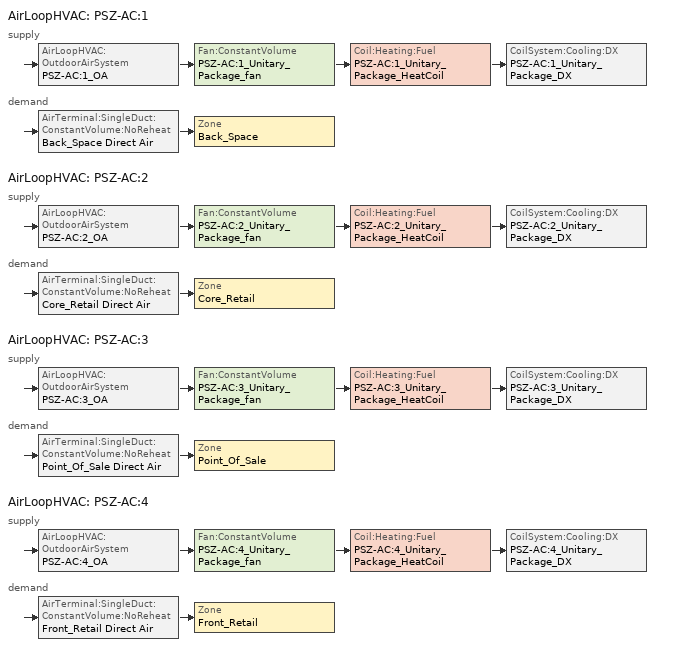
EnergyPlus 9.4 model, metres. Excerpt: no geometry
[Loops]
AirLoopHVAC 'PSZ-AC:1'
 supply: AirLoopHVAC:OutdoorAirSystem 'PSZ-AC:1_OA' > Fan:ConstantVolume 'PSZ-AC:1_Unitary_Package_fan' > Coil:Heating:Fuel 'PSZ-AC:1_Unitary_Package_HeatCoil' > CoilSystem:Cooling:DX 'PSZ-AC:1_Unitary_Package_DX'
 demand: AirTerminal:SingleDuct:ConstantVolume:NoReheat 'Back_Space Direct Air' > Zone 'Back_Space'
AirLoopHVAC 'PSZ-AC:2'
 supply: AirLoopHVAC:OutdoorAirSystem 'PSZ-AC:2_OA' > Fan:ConstantVolume 'PSZ-AC:2_Unitary_Package_fan' > Coil:Heating:Fuel 'PSZ-AC:2_Unitary_Package_HeatCoil' > CoilSystem:Cooling:DX 'PSZ-AC:2_Unitary_Package_DX'
 demand: AirTerminal:SingleDuct:ConstantVolume:NoReheat 'Core_Retail Direct Air' > Zone 'Core_Retail'
AirLoopHVAC 'PSZ-AC:3'
 supply: AirLoopHVAC:OutdoorAirSystem 'PSZ-AC:3_OA' > Fan:ConstantVolume 'PSZ-AC:3_Unitary_Package_fan' > Coil:Heating:Fuel 'PSZ-AC:3_Unitary_Package_HeatCoil' > CoilSystem:Cooling:DX 'PSZ-AC:3_Unitary_Package_DX'
 demand: AirTerminal:SingleDuct:ConstantVolume:NoReheat 'Point_Of_Sale Direct Air' > Zone 'Point_Of_Sale'
AirLoopHVAC 'PSZ-AC:4'
 supply: AirLoopHVAC:OutdoorAirSystem 'PSZ-AC:4_OA' > Fan:ConstantVolume 'PSZ-AC:4_Unitary_Package_fan' > Coil:Heating:Fuel 'PSZ-AC:4_Unitary_Package_HeatCoil' > CoilSystem:Cooling:DX 'PSZ-AC:4_Unitary_Package_DX'
 demand: AirTerminal:SingleDuct:ConstantVolume:NoReheat 'Front_Retail Direct Air' > Zone 'Front_Retail'
[AirLoopHVAC] Design supply air flow rate=Autosize
PSZ-AC:1; PSZ-AC:2; PSZ-AC:3; PSZ-AC:4
[AirTerminal:SingleDuct:ConstantVolume:NoReheat] Availability schedule=ALWAYS_ON; Maximum air flow rate=Autosize
Back_Space Direct Air; Core_Retail Direct Air; Front_Retail Direct Air; Point_Of_Sale Direct Air
[Coil:Cooling:DX:TwoSpeed] Availability schedule=ALWAYS_ON; High speed rated sensible heat ratio=0.79866; Low speed gross rated sensible heat ratio=0.79866
Name | Energy input ratio function of flow fraction curve | Energy input ratio function of temperature curve | High speed gross rated cooling cop | High speed gross rated total cooling capacity | High speed rated air flow rate | Low speed energy input ratio function of temperature curve | Low speed gross rated cooling cop | Low speed gross rated total cooling capacity | Low speed rated air flow rate | Low speed total cooling capacity function of temperature curve | Part load fraction correlation curve | Total cooling capacity function of flow fraction curve | Total cooling capacity function of temperature curve
PSZ-AC:1_Unitary_Package_CoolCoil | PSZ-AC:1_Unitary_PackagecoolEIRFFF | PSZ-AC:1_Unitary_PackagecoolEIRFT | 3.79883 | 28887.06 | 1.74507 | PSZ-AC:1_Unitary_PackagecoolEIRFT | 3.79883 | 14443.53 | 1.16338 | PSZ-AC:1_Unitary_PackagecoolCapFT | PSZ-AC:1_Unitary_PackagecoolPLR | PSZ-AC:1_Unitary_PackagecoolFFF | PSZ-AC:1_Unitary_PackagecoolCapFT
PSZ-AC:2_Unitary_Package_CoolCoil | PSZ-AC:2_Unitary_PackagecoolEIRFFF | PSZ-AC:2_Unitary_PackagecoolEIRFT | 3.39929 | 102858 | 6.21363 | PSZ-AC:2_Unitary_PackagecoolEIRFT | 3.39929 | 51428.82 | 4.14242 | PSZ-AC:2_Unitary_PackagecoolCapFT | PSZ-AC:2_Unitary_PackagecoolPLR | PSZ-AC:2_Unitary_PackagecoolFFF | PSZ-AC:2_Unitary_PackagecoolCapFT
PSZ-AC:3_Unitary_Package_CoolCoil | PSZ-AC:3_Unitary_PackagecoolEIRFFF | PSZ-AC:3_Unitary_PackagecoolEIRFT | 3.79883 | 20741.08 | 1.25297 | PSZ-AC:3_Unitary_PackagecoolEIRFT | 3.79883 | 10370.54 | 0.835313 | PSZ-AC:3_Unitary_PackagecoolCapFT | PSZ-AC:3_Unitary_PackagecoolPLR | PSZ-AC:3_Unitary_PackagecoolFFF | PSZ-AC:3_Unitary_PackagecoolCapFT
PSZ-AC:4_Unitary_Package_CoolCoil | PSZ-AC:4_Unitary_PackagecoolEIRFFF | PSZ-AC:4_Unitary_PackagecoolEIRFT | 4.11713 | 16529.13 | 0.99852 | PSZ-AC:4_Unitary_PackagecoolEIRFT | 4.11713 | 8264.565 | 0.66568 | PSZ-AC:4_Unitary_PackagecoolCapFT | PSZ-AC:4_Unitary_PackagecoolPLR | PSZ-AC:4_Unitary_PackagecoolFFF | PSZ-AC:4_Unitary_PackagecoolCapFT
[Coil:Heating:Fuel] Availability schedule=ALWAYS_ON; Burner efficiency=0.8; Fuel type=NaturalGas; Nominal capacity=Autosize
PSZ-AC:1_Unitary_Package_HeatCoil; PSZ-AC:2_Unitary_Package_HeatCoil; PSZ-AC:3_Unitary_Package_HeatCoil; PSZ-AC:4_Unitary_Package_HeatCoil
[CoilSystem:Cooling:DX] Availability schedule=ALWAYS_ON
Name | Cooling coil
PSZ-AC:1_Unitary_Package_DX | PSZ-AC:1_Unitary_Package_CoolCoil
PSZ-AC:2_Unitary_Package_DX | PSZ-AC:2_Unitary_Package_CoolCoil
PSZ-AC:3_Unitary_Package_DX | PSZ-AC:3_Unitary_Package_CoolCoil
PSZ-AC:4_Unitary_Package_DX | PSZ-AC:4_Unitary_Package_CoolCoil
[Controller:OutdoorAir] Economizer control action type=ModulateFlow; Economizer control type=DifferentialDryBulb; Lockout type=NoLockout; Maximum outdoor air flow rate=Autosize; Minimum limit type=FixedMinimum; Minimum outdoor air flow rate=Autosize; Minimum outdoor air schedule=MinOA_MotorizedDamper_Sched
Name | Maximum fraction of outdoor air schedule
PSZ-AC:1_OA_Controller | PSZ1_Timestep_Econ_Eff_SCH
PSZ-AC:2_OA_Controller | PSZ2_Timestep_Econ_Eff_SCH
PSZ-AC:3_OA_Controller | PSZ3_Timestep_Econ_Eff_SCH
PSZ-AC:4_OA_Controller | PSZ4_Timestep_Econ_Eff_SCH
[DesignSpecification:OutdoorAir] Outdoor air method=Flow/Area
Name | Outdoor air flow per zone floor area
SZ DSOA Back_Space | 0.000609562
SZ DSOA Core_Retail; SZ DSOA Front_Retail; SZ DSOA Point_Of_Sale | 0.00118103
[EnergyManagementSystem:Actuator] Actuated component control type=Fan Pressure Rise; Actuated component type=Fan
Name | Actuated component unique
PSZ1_Fan_Pressure | PSZ-AC:1_Unitary_Package_fan
PSZ2_Fan_Pressure | PSZ-AC:2_Unitary_Package_fan
PSZ3_Fan_Pressure | PSZ-AC:3_Unitary_Package_fan
PSZ4_Fan_Pressure | PSZ-AC:4_Unitary_Package_fan
[EnergyManagementSystem:InternalVariable]
Name | Internal data index key | Internal data type
Back_Space_Area | Back_Space | Zone Floor Area
Core_Retail_Area | Core_Retail | Zone Floor Area
Front_Retail_Area | Front_Retail | Zone Floor Area
PSZ1_DesignFlowMass | PSZ-AC:1_OA_CONTROLLER | Outdoor Air Controller Maximum Mass Flow Rate
PSZ1_Fan_DesignPressure | PSZ-AC:1_Unitary_Package_fan | Fan Nominal Pressure Rise
PSZ1_OADesignMass | PSZ-AC:1_OA_CONTROLLER | Outdoor Air Controller Minimum Mass Flow Rate
PSZ2_DesignFlowMass | PSZ-AC:2_OA_CONTROLLER | Outdoor Air Controller Maximum Mass Flow Rate
PSZ2_Fan_DesignPressure | PSZ-AC:2_Unitary_Package_fan | Fan Nominal Pressure Rise
PSZ2_OADesignMass | PSZ-AC:2_OA_CONTROLLER | Outdoor Air Controller Minimum Mass Flow Rate
PSZ3_DesignFlowMass | PSZ-AC:3_OA_CONTROLLER | Outdoor Air Controller Maximum Mass Flow Rate
PSZ3_Fan_DesignPressure | PSZ-AC:3_Unitary_Package_fan | Fan Nominal Pressure Rise
PSZ3_OADesignMass | PSZ-AC:3_OA_CONTROLLER | Outdoor Air Controller Minimum Mass Flow Rate
PSZ4_DesignFlowMass | PSZ-AC:4_OA_CONTROLLER | Outdoor Air Controller Maximum Mass Flow Rate
PSZ4_Fan_DesignPressure | PSZ-AC:4_Unitary_Package_fan | Fan Nominal Pressure Rise
PSZ4_OADesignMass | PSZ-AC:4_OA_CONTROLLER | Outdoor Air Controller Minimum Mass Flow Rate
Point_Of_Sale_Area | Point_Of_Sale | Zone Floor Area
[EnergyManagementSystem:Sensor]
Name | Output variable or output meter index key | Output variable or output meter
Back_Space_LSr | Back_Space | Zone Lights Electricity Rate
Back_Space_Occ_Sensor | Back_Space | People Occupant Count
Back_Space_Temp | Back_Space Air Node | System Node Temperature
Core_Retail_LSr | Core_Retail | Zone Lights Electricity Rate
Core_Retail_Occ_Sensor | Core_Retail | People Occupant Count
Core_Retail_Temp | Core_Retail Air Node | System Node Temperature
Front_Retail_LSr | Front_Retail | Zone Lights Electricity Rate
Front_Retail_Occ_Sensor | Front_Retail | People Occupant Count
Front_Retail_Temp | Front_Retail Air Node | System Node Temperature
PSZ1_Econo_Status | PSZ-AC:1 | Air System Outdoor Air Economizer Status
PSZ1_HeatingRTF | PSZ-AC:1_Unitary_Package_HeatCoil | Heating Coil Runtime Fraction
PSZ1_OAFlowMass | PSZ-AC:1_OAInlet Node | System Node Mass Flow Rate
PSZ1_RTF | PSZ-AC:1_Unitary_Package_CoolCoil | Cooling Coil Runtime Fraction
PSZ1_SpeedRatio | PSZ-AC:1_Unitary_Package_DX | Coil System Compressor Speed Ratio
PSZ2_Econo_Status | PSZ-AC:2 | Air System Outdoor Air Economizer Status
PSZ2_HeatingRTF | PSZ-AC:2_Unitary_Package_HeatCoil | Heating Coil Runtime Fraction
PSZ2_OAFlowMass | PSZ-AC:2_OAInlet Node | System Node Mass Flow Rate
PSZ2_RTF | PSZ-AC:2_Unitary_Package_CoolCoil | Cooling Coil Runtime Fraction
PSZ2_SpeedRatio | PSZ-AC:2_Unitary_Package_DX | Coil System Compressor Speed Ratio
PSZ3_Econo_Status | PSZ-AC:3 | Air System Outdoor Air Economizer Status
PSZ3_HeatingRTF | PSZ-AC:3_Unitary_Package_HeatCoil | Heating Coil Runtime Fraction
PSZ3_OAFlowMass | PSZ-AC:3_OAInlet Node | System Node Mass Flow Rate
PSZ3_RTF | PSZ-AC:3_Unitary_Package_CoolCoil | Cooling Coil Runtime Fraction
PSZ3_SpeedRatio | PSZ-AC:3_Unitary_Package_DX | Coil System Compressor Speed Ratio
PSZ4_Econo_Status | PSZ-AC:4 | Air System Outdoor Air Economizer Status
PSZ4_HeatingRTF | PSZ-AC:4_Unitary_Package_HeatCoil | Heating Coil Runtime Fraction
PSZ4_OAFlowMass | PSZ-AC:4_OAInlet Node | System Node Mass Flow Rate
PSZ4_RTF | PSZ-AC:4_Unitary_Package_CoolCoil | Cooling Coil Runtime Fraction
PSZ4_SpeedRatio | PSZ-AC:4_Unitary_Package_DX | Coil System Compressor Speed Ratio
Point_Of_Sale_LSr | Point_Of_Sale | Zone Lights Electricity Rate
Point_Of_Sale_Occ_Sensor | Point_Of_Sale | People Occupant Count
Point_Of_Sale_Temp | Point_Of_Sale Air Node | System Node Temperature
[Fan:ConstantVolume] Availability schedule=HVACOperationSchd; Maximum flow rate=Autosize; Motor in airstream fraction=1
Name | Fan total efficiency | Motor efficiency | Pressure rise
PSZ-AC:1_Unitary_Package_fan | 0.58175 | 0.895 | 622.5
PSZ-AC:2_Unitary_Package_fan | 0.6006 | 0.924 | 1018.41
PSZ-AC:3_Unitary_Package_fan; PSZ-AC:4_Unitary_Package_fan | 0.56225 | 0.865 | 622.5
[SetpointManager:MixedAir] Control variable=Temperature
Name | Setpoint node or nodelist
PSZ-AC:1_HeatC Temp Manager | PSZ-AC:1_Unitary_PackageCoolCoil air inlet
PSZ-AC:1_OAMixed Air Temp Manager | PSZ-AC:1_OA-PSZ-AC:1_Unitary_PackageNode
PSZ-AC:2_HeatC Temp Manager | PSZ-AC:2_Unitary_PackageCoolCoil air inlet
PSZ-AC:2_OAMixed Air Temp Manager | PSZ-AC:2_OA-PSZ-AC:2_Unitary_PackageNode
PSZ-AC:3_HeatC Temp Manager | PSZ-AC:3_Unitary_PackageCoolCoil air inlet
PSZ-AC:3_OAMixed Air Temp Manager | PSZ-AC:3_OA-PSZ-AC:3_Unitary_PackageNode
PSZ-AC:4_HeatC Temp Manager | PSZ-AC:4_Unitary_PackageCoolCoil air inlet
PSZ-AC:4_OAMixed Air Temp Manager | PSZ-AC:4_OA-PSZ-AC:4_Unitary_PackageNode
[SetpointManager:SingleZone:Reheat] Control variable=Temperature; Maximum supply air temperature=50; Minimum supply air temperature=10
Name | Control zone | Setpoint node or nodelist
SupAirTemp MngrBack_Space | Back_Space | PSZ-AC:1 Supply Equipment Outlet Node
SupAirTemp MngrCore_Retail | Core_Retail | PSZ-AC:2 Supply Equipment Outlet Node
SupAirTemp MngrFront_Retail | Front_Retail | PSZ-AC:4 Supply Equipment Outlet Node
SupAirTemp MngrPoint_Of_Sale | Point_Of_Sale | PSZ-AC:3 Supply Equipment Outlet Node
[Sizing:System] 100 outdoor air in cooling=No; 100 outdoor air in heating=No; Central cooling capacity control method=OnOff; Central cooling design supply air humidity ratio=0.007; Central cooling design supply air temperature=12.8; Central heating design supply air humidity ratio=0.008; Central heating design supply air temperature=40; Central heating maximum system air flow ratio=1; Cooling design capacity=Autosize; Cooling design capacity method=CoolingDesignCapacity; Cooling supply air flow rate=0; Cooling supply air flow rate method=DesignDay; Design outdoor air flow rate=Autosize; Heating design capacity=Autosize; Heating design capacity method=HeatingDesignCapacity; Heating supply air flow rate=0; Heating supply air flow rate method=DesignDay; Precool design humidity ratio=0.008; Precool design temperature=12.8; Preheat design humidity ratio=0.008; Preheat design temperature=7; System outdoor air method=ZoneSum; Type of load to size on=Sensible; Type of zone sum to use=NonCoincident; Zone maximum outdoor air fraction=1
PSZ-AC:1; PSZ-AC:2; PSZ-AC:3; PSZ-AC:4
[Sizing:Zone] Account for dedicated outdoor air system=No; Cooling design air flow method=DesignDay; Cooling design air flow rate=0; Cooling minimum air flow=0; Cooling minimum air flow fraction=0; Dedicated outdoor air high setpoint temperature for design=Autosize; Dedicated outdoor air low setpoint temperature for design=Autosize; Dedicated outdoor air system control strategy=NeutralSupplyAir; Heating design air flow method=DesignDay; Heating design air flow rate=0; Zone cooling design supply air humidity ratio=0.007; Zone cooling design supply air temperature=12.8; Zone cooling design supply air temperature input method=SupplyAirTemperature; Zone cooling sizing factor=0; Zone heating design supply air humidity ratio=0.008; Zone heating design supply air temperature=40; Zone heating design supply air temperature input method=SupplyAirTemperature; Zone heating sizing factor=0
Name | Design specification outdoor air object
Back_Space | SZ DSOA Back_Space
Core_Retail | SZ DSOA Core_Retail
Point_Of_Sale | SZ DSOA Point_Of_Sale
Front_Retail | SZ DSOA Front_Retail
[ThermostatSetpoint:DualSetpoint]
Name | Cooling setpoint temperature schedule | Heating setpoint temperature schedule
Back_Space DualSPSched; Front_Retail DualSPSched; Point_Of_Sale DualSPSched | CLGSETP_SCH_NO_SETBACK | HTGSETP_SCH_NO_OPTIMUM
Core_Retail DualSPSched | CLGSETP_SCH_YES_OPTIMUM | HTGSETP_SCH_YES_OPTIMUM
[WaterHeater:Mixed]
Gas Tank: Ambient temperature indicator=Zone; Ambient temperature zone=Back_space; Deadband temperature difference=2; Heater control type=Cycle; Heater fuel type=NaturalGas; Heater maximum capacity=11722.8; Heater minimum capacity=0; Heater thermal efficiency=0.82; Maximum temperature limit=82.2222; Off cycle loss coefficient to ambient temperature=4.10807; Off cycle parasitic fuel consumption rate=1860; Off cycle parasitic fuel type=NaturalGas; Off cycle parasitic heat fraction to tank=0; On cycle loss coefficient to ambient temperature=4.10807; On cycle parasitic fuel consumption rate=1860; Peak use flow rate=1.89e-05; Setpoint temperature schedule=Hot Water Setpoint Temp Schedule; Tank volume=0.151416; Use flow rate fraction schedule=BLDG_SWH_SCH
[ZoneControl:Thermostat] Control type schedule=Dual Zone Control Type Sched
Name | Zone or zonelist | Control 1
Back_Space Thermostat | Back_Space | Back_Space DualSPSched
Core_Retail Thermostat | Core_Retail | Core_Retail DualSPSched
Front_Retail Thermostat | Front_Retail | Front_Retail DualSPSched
Point_Of_Sale Thermostat | Point_Of_Sale | Point_Of_Sale DualSPSched
[Zone equipment]
Back_Space: Back_Space Direct Air
Core_Retail: Core_Retail Direct Air
Front_Retail: Front_Retail Direct Air
Point_Of_Sale: Point_Of_Sale Direct Air
[Curve:Biquadratic] Maximum value of x=23.88889; Maximum value of y=46.11111; Minimum value of x=12.77778; Minimum value of y=21.11111
Name | Coefficient1 constant | Coefficient2 x | Coefficient3 x 2 | Coefficient4 y | Coefficient5 y 2 | Coefficient6 x y
PSZ-AC:1_Unitary_PackagecoolCapFT; PSZ-AC:2_Unitary_PackagecoolCapFT; PSZ-AC:3_Unitary_PackagecoolCapFT; PSZ-AC:4_Unitary_PackagecoolCapFT | 0.766956 | 0.0107756 | -4.14703e-05 | 0.00134961 | -0.000261144 | 0.000457488
PSZ-AC:1_Unitary_PackagecoolEIRFT; PSZ-AC:2_Unitary_PackagecoolEIRFT; PSZ-AC:3_Unitary_PackagecoolEIRFT; PSZ-AC:4_Unitary_PackagecoolEIRFT | 0.297145 | 0.0430933 | -0.000748766 | 0.00597727 | 0.000482112 | -0.000956448
[Curve:Quadratic]
Name | Maximum value of x | Minimum value of x | Coefficient1 constant | Coefficient2 x | Coefficient3 x 2
PSZ-AC:1_Unitary_PackagecoolEIRFFF; PSZ-AC:2_Unitary_PackagecoolEIRFFF; PSZ-AC:3_Unitary_PackagecoolEIRFFF; PSZ-AC:4_Unitary_PackagecoolEIRFFF | 1.5 | 0.5 | 1.156 | -0.1816 | 0.0256
PSZ-AC:1_Unitary_PackagecoolFFF; PSZ-AC:2_Unitary_PackagecoolFFF; PSZ-AC:3_Unitary_PackagecoolFFF; PSZ-AC:4_Unitary_PackagecoolFFF | 1.5 | 0.5 | 0.8 | 0.2 | 0
PSZ-AC:1_Unitary_PackagecoolPLR; PSZ-AC:2_Unitary_PackagecoolPLR; PSZ-AC:3_Unitary_PackagecoolPLR; PSZ-AC:4_Unitary_PackagecoolPLR | 1 | 0 | 0.75 | 0.25 | 0
[Schedule:Compact]
ALWAYS_ON: Through: 12/31, For: AllDays, Until: 24:00, 1
BLDG_SWH_SCH: Through: 12/31, For: Weekdays SummerDesignDay, Until: 01:00, 0, Until: 03:00, 0, Until: 07:00, 0, Until: 08:00, 0.15, Until: 09:00, 0.23, Until: 10:00, 0.32, Until: 11:00, 0.41, Until: 12:00, 0.57, Until: 13:00, 0.62, Until: 14:00, 0.61, Until: 15:00, 0.5, Until: 16:00, 0.45, Until: 17:00, 0.46, Until: 18:00, 0.47, Until: 19:00, 0.42, Until: 20:00, 0.34, Until: 21:00, 0.33, Until: 22:00, 0, Until: 23:00, 0, Until: 24:00, 0, For: Saturday WinterDesignDay, Until: 01:00, 0, Until: 02:00, 0, Until: 03:00, 0, Until: 06:00, 0, Until: 07:00, 0, Until: 08:00, 0.2, Until: 09:00, 0.24, Until: 10:00, 0.27, Until: 11:00, 0.42, Until: 12:00, 0.54, Until: 13:00, 0.59, Until: 14:00, 0.6, Until: 15:00, 0.49, Until: 16:00, 0.48, Until: 17:00, 0.47, Until: 18:00, 0.46, Until: 19:00, 0.44, Until: 20:00, 0.36, Until: 21:00, 0.29, Until: 22:00, 0.22, Until: 23:00, 0, Until: 24:00, 0, For: Sunday Holidays AllOtherDays, Until: 03:00, 0, Until: 06:00, 0, Until: 07:00, 0, Until: 08:00, 0, Until: 09:00, 0, Until: 10:00, 0.14, Until: 11:00, 0.29, Until: 12:00, 0.31, Until: 14:00, 0.36, Until: 15:00, 0.34, Until: 16:00, 0.35, Until: 17:00, 0.37, Until: 18:00, 0.34, Until: 19:00, 0.25, Until: 20:00, 0, Until: 21:00, 0, Until: 22:00, 0, Until: 23:00, 0, Until: 24:00, 0
CLGSETP_SCH_NO_SETBACK: Through: 12/31, For: SummerDesignDay, Until: 06:00, 29.44, Until: 07:00, 26.67, Until: 21:00, 23.89, Until: 24:00, 29.44, For: Weekdays, Until: 05:00, 23.89, Until: 06:00, 23.89, Until: 07:00, 23.89, Until: 21:00, 23.89, Until: 24:00, 23.89, For: Saturday, Until: 05:00, 23.89, Until: 06:00, 23.89, Until: 07:00, 23.89, Until: 22:00, 23.89, Until: 24:00, 23.89, For WinterDesignDay, Until: 24:00, 29.44, For: Sunday Holidays AllOtherDays, Until: 07:00, 23.89, Until: 08:00, 23.89, Until: 09:00, 23.89, Until: 19:00, 23.89, Until: 24:00, 23.89
CLGSETP_SCH_YES_OPTIMUM: Through: 12/31, For: SummerDesignDay, Until: 06:00, 29.44, Until: 07:00, 26.67, Until: 21:00, 23.89, Until: 24:00, 29.44, For: Weekdays, Until: 05:00, 29.44, Until: 06:00, 27.8, Until: 07:00, 25.6, Until: 21:00, 23.89, Until: 24:00, 29.44, For: Saturday, Until: 05:00, 29.44, Until: 06:00, 27.8, Until: 07:00, 25.6, Until: 22:00, 23.89, Until: 24:00, 29.44, For WinterDesignDay, Until: 24:00, 29.44, For: Sunday Holidays AllOtherDays, Until: 07:00, 29.44, Until: 08:00, 27.8, Until: 09:00, 25.6, Until: 19:00, 23.89, Until: 24:00, 29.44
Dual Zone Control Type Sched: Through: 12/31, For: AllDays, Until: 24:00, 4
HTGSETP_SCH_NO_OPTIMUM: Through: 12/31, For: WinterDesignDay, Until: 06:00, 15.56, Until: 07:00, 18.33, Until: 21:00, 21.11, Until: 24:00, 15.56, For: Weekdays, Until: 05:00, 15.56, Until: 06:00, 21.11, Until: 07:00, 21.11, Until: 21:00, 21.11, Until: 24:00, 15.56, For SummerDesignDay, Until: 24:00, 15.56, For: Saturday, Until: 05:00, 15.56, Until: 06:00, 21.11, Until: 07:00, 21.11, Until: 22:00, 21.11, Until: 24:00, 15.56, For: Sunday Holidays AllOtherDays, Until: 07:00, 15.56, Until: 08:00, 21.11, Until: 09:00, 21.11, Until: 19:00, 21.11, Until: 24:00, 15.56
HTGSETP_SCH_YES_OPTIMUM: Through: 12/31, For: WinterDesignDay, Until: 06:00, 15.56, Until: 07:00, 18.33, Until: 21:00, 21.11, Until: 24:00, 15.56, For: Weekdays, Until: 05:00, 15.56, Until: 06:00, 17.8, Until: 07:00, 20, Until: 21:00, 21.11, Until: 24:00, 15.56, For SummerDesignDay, Until: 24:00, 15.56, For: Saturday, Until: 05:00, 15.56, Until: 06:00, 17.8, Until: 07:00, 20, Until: 22:00, 21.11, Until: 24:00, 15.56, For: Sunday Holidays AllOtherDays, Until: 07:00, 15.56, Until: 08:00, 17.8, Until: 09:00, 20, Until: 19:00, 21.11, Until: 24:00, 15.56
HVACOperationSchd: Through: 12/31, For: Weekdays SummerDesignDay, Until: 06:00, 0, Until: 21:00, 1, Until: 24:00, 0, For: Saturday WinterDesignDay, Until: 06:00, 0, Until: 22:00, 1, Until: 24:00, 0, For: Sunday Holidays AllOtherDays, Until: 08:00, 0, Until: 19:00, 1, Until: 24:00, 0
Hot Water Setpoint Temp Schedule: THROUGH: 12/31, FOR: AllDays, UNTIL: 24:00, 60
MinOA_MotorizedDamper_Sched: Through: 12/31, For: Weekdays SummerDesignDay, Until: 07:00, 0, Until: 21:00, 1, Until: 24:00, 0, For: Saturday, Until: 07:00, 0, Until: 22:00, 1, Until: 24:00, 0, For: WinterDesignDay, Until: 24:00, 1, For: Sunday Holidays AllOtherDays, Until: 09:00, 0, Until: 19:00, 1, Until: 24:00, 0
[Schedule:Constant] Hourly value=0.7
PSZ1_Timestep_Econ_Eff_SCH; PSZ2_Timestep_Econ_Eff_SCH; PSZ3_Timestep_Econ_Eff_SCH; PSZ4_Timestep_Econ_Eff_SCH
